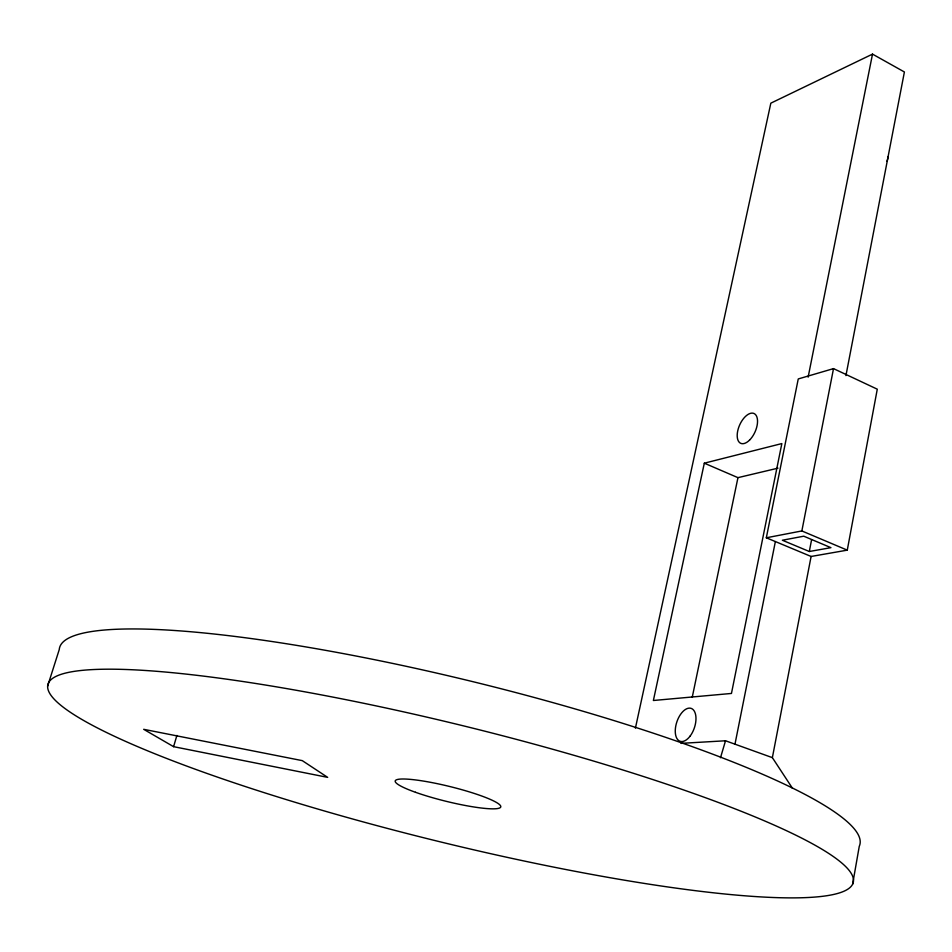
<?xml version="1.0" encoding="UTF-8"?>
<svg xmlns="http://www.w3.org/2000/svg" width="952" height="952" viewBox="0 0 952 952"><rect width="100%" height="100%" fill="white"/><g stroke="black" fill="none" stroke-linecap="round" stroke-linejoin="round"><path stroke-width="1.43" d="M852.635 884.134A414.679 59.095 13.8 0 0 272.284 686.154A414.679 59.095 13.8 0 0 226.695 780.295A414.679 59.095 13.8 0 0 852.635 884.134L859.275 846.28A412.085 65.783 13.8 0 0 476.119 682.465A412.085 65.783 13.8 0 0 59.262 649.55L47.6 686.19M847.268 550.149L877.28 389.19L833.512 368.614L798.252 378.944L766.324 537.785L811.104 556.468L847.268 550.149L801.858 530.942L766.324 537.785M809.307 551.505L830.929 547.662L803.762 536.19L782.365 540.236L809.307 551.505L811.556 539.879M792.528 788.375L772.369 757.649L811.104 556.468M845.935 375.588L904.4 71.983L872.508 54.121L770.834 103.173L635.412 728.149M801.858 530.942L833.512 368.614M734.98 744.19L775.368 541.557M808.129 377.159L872.508 54.121M692.211 697.411L737.955 477.654L777.986 468.158M704.313 463.184L653.381 700.493L731.457 693.449L781.842 443.572L704.313 463.184L737.955 477.654M173.597 746.666L143.681 729.315L302.284 760.636L327.666 777.367L173.597 746.666L176.893 735.432M720.497 757.732L725.519 740.775L772.369 757.649M681.013 743.357L725.519 740.775M887.918 156.616A10.234 5.224 -60.9 0 1 887.026 161.233M415.488 792.278A54.359 7.616 13.8 0 0 500.3 807.582A54.359 7.616 13.8 0 0 428.174 781.889A54.359 7.616 13.8 0 0 415.488 792.278M690.129 736.086A17.374 9.258 -71.5 0 0 691.449 708.49A17.374 9.258 -71.5 0 0 675.289 729.958A17.374 9.258 -71.5 0 0 690.129 736.086M749.557 440.098A16.327 8.437 -66 0 0 754.876 414.013A16.327 8.437 -66 0 0 737.669 431.125A16.327 8.437 -66 0 0 749.557 440.098"/></g></svg>
